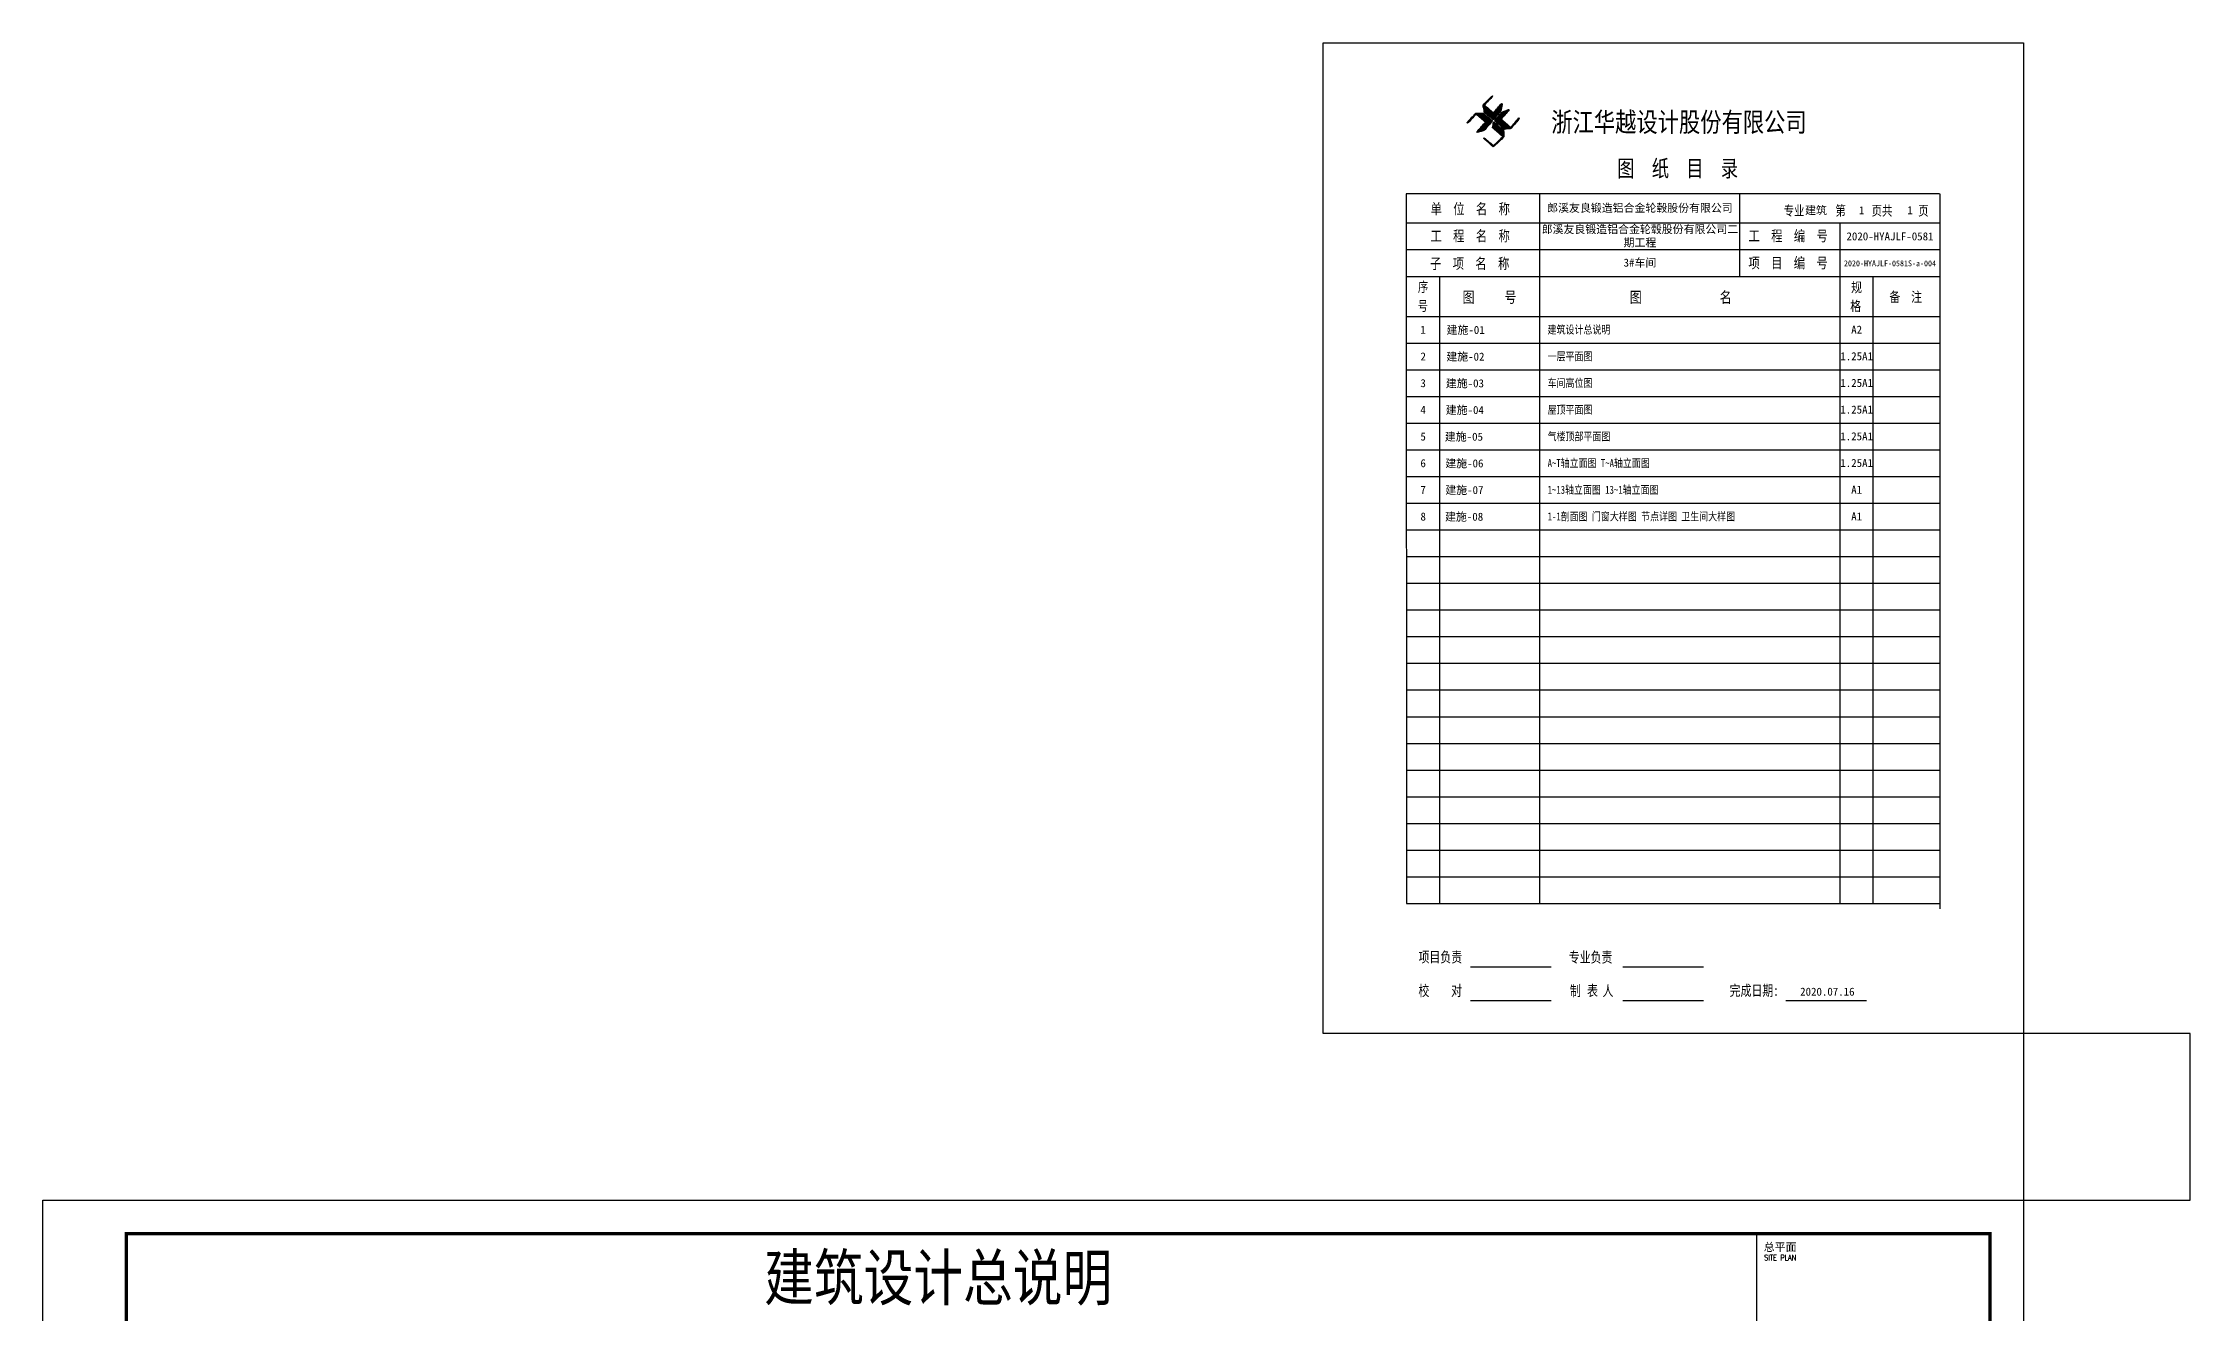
# Model space of a CAD drawing. Extents: x 14095202 to 14511487, y -1430609 to -90420.
# Drawn here: x 14447087 to 14511487, y -128501 to -90420 of the extents above; entities that cross this region are included whole.
import ezdxf
from ezdxf.enums import TextEntityAlignment as Align

# ---------------------------------------------------------------- set-up
doc = ezdxf.new("R2010")
doc.units = 0
doc.header["$LTSCALE"] = 1000
doc.header["$MEASUREMENT"] = 0
for name, color, linetype in [('PUB_TEXT', 7, 'Continuous'), ('PUB_TITLE', 4, 'Continuous'), ('TK', 4, 'Continuous')]:
    doc.layers.add(name, color=color, linetype=linetype)
doc.styles.add('-宋体', font='', dxfattribs={"width": 0.8})
doc.styles.add('HT', font='simhei.ttf', dxfattribs={"width": 0.8})
doc.styles.add('ROMANS', font='romans', dxfattribs={"width": 0.65, "height": 231.275})
doc.styles.add('TSSD_REIN', font='tssdeng.shx', dxfattribs={"width": 0.7, "bigfont": 'tssdchn.shx'})
doc.styles.add('YAYA', font='', dxfattribs={"width": 0.8, "height": 1})
doc.styles.add('图框文字3', font='', dxfattribs={"width": 0.8})
doc.styles.add('图签宋体', font='', dxfattribs={"height": 300})
doc.styles.add('图签黑体', font='simhei.ttf', dxfattribs={"height": 550})
doc.styles.get('-宋体').set_extended_font_data('SimSun')
doc.styles.get('YAYA').set_extended_font_data('SimSun')
doc.styles.get('图框文字3').set_extended_font_data('SimSun')
doc.styles.get('图签宋体').set_extended_font_data('NSimSun')

# ---------------------------------------------------------------- blocks, each defined once
blk = doc.blocks.new('A$C053D6479')
at = {"layer": 'PUB_TITLE'}
h = blk.add_hatch(color=256, dxfattribs=at)
h.dxf.hatch_style = 1
edge = h.paths.add_edge_path()
edge.add_spline(control_points=[(1026, 827), (1105, 920), (1188, 1008), (1266, 1102)], knot_values=[13, 13, 13, 13, 14, 14, 14, 14], degree=3, periodic=0)
edge.add_spline(control_points=[(1266, 1102), (1258, 1111), (1249, 1119), (1239, 1116)], knot_values=[12, 12, 12, 12, 13, 13, 13, 13], degree=3, periodic=0)
edge.add_spline(control_points=[(1239, 1116), (1210, 1107), (1179, 1092), (1144, 1077)], knot_values=[11, 11, 11, 11, 12, 12, 12, 12], degree=3, periodic=0)
edge.add_spline(control_points=[(1144, 1077), (1109, 1063), (1069, 1053), (1047, 1038)], knot_values=[10, 10, 10, 10, 11, 11, 11, 11], degree=3, periodic=0)
edge.add_spline(control_points=[(1047, 1038), (1028, 1026), (1007, 992), (991, 972)], knot_values=[9, 9, 9, 9, 10, 10, 10, 10], degree=3, periodic=0)
edge.add_spline(control_points=[(991, 972), (942, 913), (899, 868), (849, 810)], knot_values=[8, 8, 8, 8, 9, 9, 9, 9], degree=3, periodic=0)
edge.add_spline(control_points=[(849, 810), (842, 801), (822, 776), (822, 775)], knot_values=[7, 7, 7, 7, 8, 8, 8, 8], degree=3, periodic=0)
edge.add_spline(control_points=[(822, 775), (823, 771), (848, 752), (859, 744)], knot_values=[6, 6, 6, 6, 7, 7, 7, 7], degree=3, periodic=0)
edge.add_spline(control_points=[(859, 744), (949, 670), (1035, 592), (1122, 521)], knot_values=[5, 5, 5, 5, 6, 6, 6, 6], degree=3, periodic=0)
edge.add_spline(control_points=[(1122, 521), (1153, 527), (1185, 530), (1217, 533)], knot_values=[4, 4, 4, 4, 5, 5, 5, 5], degree=3, periodic=0)
edge.add_spline(control_points=[(1217, 533), (1246, 535), (1293, 532), (1316, 542)], knot_values=[3, 3, 3, 3, 4, 4, 4, 4], degree=3, periodic=0)
edge.add_spline(control_points=[(1316, 542), (1327, 547), (1338, 565), (1349, 579)], knot_values=[2, 2, 2, 2, 3, 3, 3, 3], degree=3, periodic=0)
edge.add_spline(control_points=[(1349, 579), (1423, 670), (1507, 759), (1572, 848)], knot_values=[1, 1, 1, 1, 2, 2, 2, 2], degree=3, periodic=0)
edge.add_spline(control_points=[(1572, 848), (1564, 852), (1561, 861), (1551, 862)], knot_values=[0, 0, 0, 0, 1, 1, 1, 1], degree=3, periodic=0)
edge.add_spline(control_points=[(1551, 862), (1469, 769), (1393, 671), (1310, 579)], knot_values=[15, 15, 15, 15, 16, 16, 16, 16], degree=3, periodic=0)
edge.add_spline(control_points=[(1310, 579), (1216, 662), (1118, 742), (1026, 827)], knot_values=[14, 14, 14, 14, 15, 15, 15, 15], degree=3, periodic=0)
at = {"layer": 'TK'}
for points, knots in [([(1031, 1298), (1066, 1286), (1054, 1262), (1045, 1224), (1036, 1188), (1031, 1158), (1024, 1121), (1020, 1104), (1017, 1085), (1012, 1071), (1004, 1052), (976, 1026), (956, 1003), (906, 946), (866, 899), (814, 839), (806, 829), (789, 806), (787, 806), (777, 804), (728, 856), (719, 864), (651, 922), (580, 978), (514, 1036), (509, 1106), (488, 1176), (479, 1247), (570, 1343), (663, 1436), (758, 1526), (764, 1523), (768, 1518), (774, 1515), (693, 1422), (599, 1343), (520, 1249), (607, 1171), (698, 1096), (789, 1021), (874, 1109), (950, 1206), (1031, 1298)], [0, 0, 0, 0, 1, 1, 1, 2, 2, 2, 3, 3, 3, 4, 4, 4, 5, 5, 5, 6, 6, 6, 7, 7, 7, 8, 8, 8, 9, 9, 9, 10, 10, 10, 11, 11, 11, 12, 12, 12, 13, 13, 13, 14, 14, 14, 14]), ([(555, 949), (624, 891), (699, 833), (760, 773), (689, 691), (614, 604), (539, 517), (529, 505), (516, 487), (506, 482), (492, 475), (469, 472), (452, 467), (416, 456), (383, 448), (342, 438), (323, 433), (297, 422), (293, 440), (291, 452), (313, 470), (322, 480), (400, 566), (477, 652), (553, 736), (460, 815), (366, 894), (270, 970), (183, 883), (101, 791), (16, 703), (-18, 714), (9, 735), (28, 755), (103, 838), (192, 930), (266, 1005), (319, 1009), (387, 1005), (442, 1007), (456, 1008), (472, 1011), (485, 1007), (507, 1000), (534, 967), (555, 949)], [0, 0, 0, 0, 1, 1, 1, 2, 2, 2, 3, 3, 3, 4, 4, 4, 5, 5, 5, 6, 6, 6, 7, 7, 7, 8, 8, 8, 9, 9, 9, 10, 10, 10, 11, 11, 11, 12, 12, 12, 13, 13, 13, 14, 14, 14, 15, 15, 15, 15]), ([(1097, 490), (1100, 425), (1106, 361), (1107, 294), (1018, 207), (925, 121), (830, 33), (818, 21), (800, 0), (787, 0), (768, -1), (725, 49), (712, 60), (662, 103), (616, 143), (568, 186), (545, 207), (518, 224), (499, 250), (501, 259), (511, 261), (516, 267), (609, 192), (696, 111), (785, 33), (883, 118), (977, 208), (1070, 298), (992, 373), (892, 456), (803, 534), (791, 544), (768, 561), (766, 569), (761, 588), (776, 634), (780, 655), (785, 690), (788, 721), (795, 746), (897, 661), (998, 576), (1097, 490)], [0, 0, 0, 0, 1, 1, 1, 2, 2, 2, 3, 3, 3, 4, 4, 4, 5, 5, 5, 6, 6, 6, 7, 7, 7, 8, 8, 8, 9, 9, 9, 10, 10, 10, 11, 11, 11, 12, 12, 12, 13, 13, 13, 14, 14, 14, 14]), ([(1551, 862), (1561, 861), (1564, 852), (1572, 848), (1507, 759), (1423, 670), (1349, 579), (1338, 565), (1327, 547), (1316, 542), (1293, 532), (1246, 535), (1217, 533), (1185, 530), (1153, 527), (1122, 521), (1035, 592), (949, 670), (859, 744), (848, 752), (823, 771), (822, 775), (822, 776), (842, 801), (849, 810), (899, 868), (942, 913), (991, 972), (1007, 992), (1028, 1026), (1047, 1038), (1069, 1053), (1109, 1063), (1144, 1077), (1179, 1092), (1210, 1107), (1239, 1116), (1249, 1119), (1258, 1111), (1266, 1102), (1188, 1008), (1105, 920), (1026, 827), (1118, 742), (1216, 662), (1310, 579), (1393, 671), (1469, 769), (1551, 862)], [0, 0, 0, 0, 1, 1, 1, 2, 2, 2, 3, 3, 3, 4, 4, 4, 5, 5, 5, 6, 6, 6, 7, 7, 7, 8, 8, 8, 9, 9, 9, 10, 10, 10, 11, 11, 11, 12, 12, 12, 13, 13, 13, 14, 14, 14, 15, 15, 15, 16, 16, 16, 16])]:
    blk.add_open_spline(points, degree=3, knots=knots, dxfattribs=at)
blk = doc.blocks.new('GeYuanFrame_21201607', base_point=(18.76, 4.34))
at = {"layer": 'PUB_TITLE'}
for points in [[(554.76, 235.14), (554.76, 292.54)], [(578.76, 235.14), (578.76, 292.54)], [(554.76, 202.14), (554.76, 229.64)], [(578.76, 202.14), (578.76, 229.64)], [(554.76, 14.34), (554.76, 111.14)]]:
    blk.add_lwpolyline(points, dxfattribs=at)
at = {"layer": 'TK'}
for p, q in [((43.76, 414.34), (602.76, 414.34)), ((532.76, 316.74), (602.76, 316.74)), ((532.76, 284.34), (602.76, 284.34)), ((532.76, 276.14), (602.76, 276.14)), ((532.76, 267.94), (602.76, 267.94)), ((532.76, 259.74), (602.76, 259.74)), ((532.76, 251.54), (602.76, 251.54)), ((532.76, 243.34), (602.76, 243.34)), ((532.76, 235.14), (602.76, 235.14)), ((532.76, 235.14), (602.76, 235.14)), ((532.76, 102.34), (602.76, 102.34)), ((532.76, 93.54), (602.76, 93.54)), ((532.76, 84.74), (554.76, 84.74)), ((532.76, 84.74), (602.76, 84.74)), ((532.76, 67.18), (602.76, 67.18)), ((532.76, 67.14), (602.76, 67.14)), ((532.76, 60.58), (602.76, 60.58)), ((532.76, 53.98), (602.76, 53.98)), ((532.76, 47.38), (602.76, 47.38)), ((532.76, 40.78), (602.76, 40.78)), ((532.76, 34.18), (602.76, 34.18)), ((532.76, 27.58), (602.76, 27.58)), ((532.76, 20.98), (602.76, 20.98)), ((532.76, 14.34), (602.76, 14.34))]:
    blk.add_line(p, q, dxfattribs=at)
for points in [[(18.76, 424.34), (612.76, 424.34), (612.76, 4.34), (18.76, 4.34), (18.76, 424.34)], [(532.76, 292.54), (602.76, 292.54)], [(532.76, 235.14), (602.76, 235.14)], [(532.76, 229.64), (602.76, 229.64)], [(532.76, 224.14), (602.76, 224.14)], [(532.76, 218.64), (602.76, 218.64)], [(532.76, 213.14), (602.76, 213.14)], [(532.76, 207.64), (602.76, 207.64)], [(532.76, 202.14), (602.76, 202.14)], [(532.76, 196.64), (602.76, 196.64)], [(532.76, 151.14), (602.76, 151.14)]]:
    blk.add_lwpolyline(points, dxfattribs=at)
at = {"layer": 'TK', "const_width": 1}
blk.add_lwpolyline([(602.76, 414.34), (43.76, 414.34), (43.76, 14.34), (602.76, 14.34)], close=True, dxfattribs=at)
at = {"layer": 'TK'}
for points, const_width in [([(532.76, 414.34), (532.76, 14.34)], 0.4), ([(532.76, 356.95), (602.76, 356.95)], 0.35), ([(532.76, 292.54), (602.76, 292.54)], 0.35), ([(532.76, 292.54), (602.76, 292.54)], 0.35), ([(532.76, 235.14), (602.76, 235.14)], 0.35), ([(532.76, 202.14), (602.76, 202.14)], 0.35), ([(532.76, 156.64), (602.76, 156.64)], 0.35), ([(532.76, 111.14), (602.76, 111.14)], 0.35), ([(532.76, 67.18), (602.76, 67.18)], 0.35)]:
    blk.add_lwpolyline(points, dxfattribs=dict(at, const_width=const_width))
at = {"layer": 'PUB_TITLE', "xscale": 0.01000000000021828, "yscale": 0.01000000000021828, "zscale": 0.01}
blk.add_blockref('A$C053D6479', (559.86, 336.08), dxfattribs=at)
at = {"layer": 'TK', "style": '图签宋体'}
for s, height, p in [('总平面', 2.4, (534.9, 409.1)), ('类   别', 2.4, (537.65, 287.9)), ('姓   名', 2.4, (560.87, 287.9)), ('签   名', 2.4, (584.35, 287.9)), ('审   定', 2.4, (537.65, 279.7)), ('审   核', 2.4, (537.65, 271.5)), ('项目负责人', 2.4, (535.8, 263.3)), ('专业负责人', 2.4, (535.56, 255.1)), ('校   对', 2.4, (538.06, 246.9)), ('设   计', 2.4, (538.03, 238.7)), ('专业会签', 2.4, (536.79, 231.05)), ('建  筑', 1.44, (536.28, 226.92)), ('结  构', 1.44, (536.28, 221.42)), ('给排水', 1.44, (536.28, 215.92)), ('暖  通', 1.44, (536.28, 204.92)), ('电  气', 1.44, (536.28, 210.42)), ('单 位 出 图 专 用 章 盖 章', 2.4, (544.39, 198.16)), ('本图未盖章无效', 2.4, (556.1, 158.51)), ('个 人 执 业 专 用 章 盖 章', 2.4, (545.19, 152.58)), ('本图未盖章无效', 2.4, (556.1, 113.01)), ('建设单位', 2.4, (537.06, 106.14)), ('工程名称', 2.4, (537.14, 97.93)), ('子项名称', 2.4, (537.52, 88.95)), ('图    名', 2.4, (537.3, 75.3)), ('工程编号', 2.4, (537.44, 63.58)), ('子项编号', 2.4, (537.44, 57)), ('专    业', 2.4, (537.68, 50.69)), ('图    号', 2.4, (537.69, 43.58)), ('设计阶段', 2.4, (537.12, 37.12)), ('比    例', 2.4, (537.26, 30.44)), ('修改版次', 2.4, (536.91, 24.22)), ('完成时间', 2.4, (536.79, 17.83))]:
    blk.add_text(s, height=height, dxfattribs=at).set_placement(p)
at = {"layer": 'TK'}
for s, height, style, width, p in [('SITE PLAN', 1.697, 'ROMANS', 0.76, (535.02, 406.31)), ('建筑行业（建筑工程）甲级           证书编号:A133002877', 2.2, '-宋体', 0.8, (533.67, 311.64)), ('风景园林工程设计专项甲级           证书编号:A133002877', 2.2, '-宋体', 0.8, (533.67, 307.62)), ('城乡规划编制资质乙级        证书编号:[浙]城规编(142069)', 2.2, '-宋体', 0.8, (533.67, 303.63)), ('市政行业（给水工程、排水工程）乙级 证书编号:A233029948', 2.2, '-宋体', 0.8, (533.67, 299.55)), ('市政行业（道路工程、桥梁工程）乙级 证书编号:A233029948', 2.2, '-宋体', 0.8, (533.67, 295.5)), ('CATEGORY', 1.8, 'TSSD_REIN', 0.7, (539.99, 284.98)), ('NAME', 1.8, 'TSSD_REIN', 0.7, (565.18, 284.98)), ('SIGNATURE', 1.8, 'TSSD_REIN', 0.7, (587.34, 284.98)), ('AUTHORIZED FOR ISSUE BY', 1.8, 'TSSD_REIN', 0.7, (533.79, 276.98)), ('REVIEWED BY', 1.8, 'TSSD_REIN', 0.7, (539.03, 268.72)), ('PROJECT DIRECTOR', 1.8, 'TSSD_REIN', 0.7, (537.22, 260.55)), ('DISCIPLINE RESPONSIBLE BY', 1.8, 'TSSD_REIN', 0.7, (533.25, 252.28)), ('CHECKED BY', 1.8, 'TSSD_REIN', 0.7, (539.42, 244.25)), ('DESIGNED BY', 1.8, 'TSSD_REIN', 0.7, (539.43, 236.08)), ('CONFIRMED BY', 1.8, 'TSSD_REIN', 0.7, (554.61, 231.23)), ('ARCHITECTURE', 1.08, 'TSSD_REIN', 0.7, (536.32, 225.15)), ('STRUCTURE', 1.08, 'TSSD_REIN', 0.7, (536.32, 219.65)), ('ARCHITECTURE', 1.08, 'TSSD_REIN', 0.7, (536.32, 214.15)), ('ARCHITECTURE', 1.08, 'TSSD_REIN', 0.7, (536.32, 208.65)), ('ARCHITECTURE', 1.08, 'TSSD_REIN', 0.7, (536.32, 203.15)), ('OWNER', 1.8, 'TSSD_REIN', 0.7, (541.65, 103.29)), ('PROJECT', 1.8, 'TSSD_REIN', 0.7, (540.19, 94.83)), ('SUB-PROJECT', 1.8, 'TSSD_REIN', 0.7, (539.53, 86.11)), ('DRAWING TITLE', 1.8, 'TSSD_REIN', 0.7, (538.64, 72.34)), ('PRO N0.', 1.8, 'TSSD_REIN', 0.7, (541.68, 60.96)), ('SUBITEM NO.', 1.8, 'TSSD_REIN', 0.7, (539.82, 54.39)), ('PROFESSIONAL', 1.8, 'TSSD_REIN', 0.8, (538.55, 47.95)), ('DRAWING NO.', 1.8, 'TSSD_REIN', 0.7, (539.86, 41.26)), ('STAGE', 1.8, 'TSSD_REIN', 0.7, (541.76, 34.84)), ('SCALE', 1.8, 'TSSD_REIN', 0.7, (542.05, 28.23)), ('EDITION NO.', 1.8, 'TSSD_REIN', 0.8, (539.2, 21.45)), ('DATE', 1.8, 'TSSD_REIN', 0.7, (542, 15.26))]:
    blk.add_text(s, height=height, dxfattribs=dict(at, style=style, width=width)).set_placement(p)
for s, height, style, width, p in [('浙江华越设计股份有限公司', 3.96, 'HT', 0.9, (567.74, 328.97)), ('ZHEJIANG HOY DESIGN CO.,LTD', 2.8, '图签黑体', 1.11, (567.73, 323.1))]:
    blk.add_text(s, height=height, dxfattribs=dict(at, style=style, width=width)).set_placement(p, align=Align.MIDDLE)
at = {"layer": 'TK', "char_height": 2.4, "attachment_point": 5, "style": '图签宋体'}
for s, insert, width in [('张矗', (566.76, 280.21), 24), ('钟高华', (566.76, 272.04), 24), ('钟高华', (566.76, 263.84), 24), ('钟高华', (566.76, 255.57), 24), ('于国庆', (566.76, 247.44), 24), ('张俊哲', (566.76, 239.24), 24), ('郎溪友良锻造铝合金轮毂股份有限公司', (578.76, 106.74), 48), ('郎溪友良锻造铝合金轮毂股份有限公司二期工程', (578.76, 97.94), 48), ('3#车间', (578.76, 89.14), 48), ('建筑设计总说明', (578.76, 75.94), 48), ('2020-HYAJLF-0581', (578.76, 63.88), 48), ('2020-HYAJLF-0581S-a-004', (578.76, 57.28), 48), ('建筑', (578.76, 50.68), 48), ('建施-01', (578.76, 44.08), 48), ('施工图设计', (578.76, 37.48), 48), ('1:100', (578.76, 30.88), 48), ('1.0', (578.76, 24.28), 48), ('2020.07.16', (578.76, 17.69), 48)]:
    blk.add_mtext(s, dxfattribs=dict(at, insert=insert, width=width))
blk = doc.blocks.new('GeYuanFrame_28435786', base_point=(9.34, 2.35))
at = {"layer": 'TK'}
h = blk.add_hatch(color=256, dxfattribs=at)
h.dxf.hatch_style = 2
edge = h.paths.add_edge_path()
edge.add_spline(control_points=[(59.68, 276.88), (59.68, 276.88), (59.68, 276.88), (58.99, 277.46), (58.29, 278.02), (57.63, 278.6), (57.58, 279.3), (57.37, 280), (57.28, 280.71), (58.18, 281.67), (59.11, 282.6), (60.07, 283.5), (60.13, 283.47), (60.17, 283.43), (60.22, 283.39), (59.42, 282.46), (58.48, 281.67), (57.68, 280.73), (58.56, 279.95), (59.47, 279.2), (60.38, 278.45), (61.23, 279.33), (61.99, 280.3), (62.8, 281.22), (63.14, 281.1), (63.02, 280.86), (62.93, 280.48), (62.85, 280.12), (62.8, 279.82), (62.72, 279.46), (62.69, 279.29), (62.66, 279.09), (62.61, 278.95), (62.53, 278.76), (62.24, 278.51), (62.04, 278.27), (61.55, 277.7), (61.14, 277.24), (60.63, 276.63), (60.55, 276.53), (60.38, 276.3), (60.36, 276.3), (60.26, 276.29), (59.77, 276.8), (59.68, 276.88)], knot_values=[-1, 0, 0, 0, 0, 0, 1, 1, 1, 2, 2, 2, 3, 3, 3, 4, 4, 4, 5, 5, 5, 6, 6, 6, 7, 7, 7, 8, 8, 8, 9, 9, 9, 10, 10, 10, 11, 11, 11, 12, 12, 12, 13, 13, 13, 14, 14, 14, 14], degree=3, periodic=0)
h = blk.add_hatch(color=256, dxfattribs=at)
h.dxf.hatch_style = 2
edge = h.paths.add_edge_path()
edge.add_spline(control_points=[(55.19, 277.94), (55.19, 277.94), (55.19, 277.94), (54.32, 277.07), (53.5, 276.16), (52.65, 275.27), (52.31, 275.38), (52.58, 275.59), (52.76, 275.79), (53.52, 276.62), (54.41, 277.54), (55.15, 278.29), (55.68, 278.33), (56.35, 278.29), (56.91, 278.31), (57.04, 278.32), (57.2, 278.35), (57.34, 278.31), (57.56, 278.24), (57.82, 277.91), (58.03, 277.73), (58.73, 277.15), (59.48, 276.57), (60.09, 275.97), (59.37, 275.15), (58.62, 274.28), (57.88, 273.41), (57.77, 273.29), (57.64, 273.11), (57.55, 273.06), (57.4, 272.99), (57.18, 272.96), (57.01, 272.91), (56.64, 272.8), (56.31, 272.73), (55.9, 272.62), (55.72, 272.57), (55.45, 272.46), (55.42, 272.64), (55.39, 272.76), (55.62, 272.94), (55.71, 273.04), (56.48, 273.9), (57.25, 274.76), (58.01, 275.6), (57.08, 276.39), (56.15, 277.19), (55.19, 277.94)], knot_values=[-1, 0, 0, 0, 0, 0, 1, 1, 1, 2, 2, 2, 3, 3, 3, 4, 4, 4, 5, 5, 5, 6, 6, 6, 7, 7, 7, 8, 8, 8, 9, 9, 9, 10, 10, 10, 11, 11, 11, 12, 12, 12, 13, 13, 13, 14, 14, 14, 15, 15, 15, 15], degree=3, periodic=0)
h = blk.add_hatch(color=256, dxfattribs=at)
h.dxf.hatch_style = 2
edge = h.paths.add_edge_path()
edge.add_spline(control_points=[(63.92, 279.01), (63.92, 279.01), (63.92, 279.01), (64.28, 279.16), (64.59, 279.31), (64.87, 279.4), (64.98, 279.43), (65.07, 279.35), (65.14, 279.26), (64.37, 278.32), (63.53, 277.44), (62.74, 276.51), (63.66, 275.66), (64.65, 274.86), (65.59, 274.03), (66.42, 274.95), (67.18, 275.93), (67.99, 276.86), (68.1, 276.85), (68.13, 276.76), (68.2, 276.72), (67.55, 275.83), (66.72, 274.94), (65.98, 274.03), (65.86, 273.89), (65.75, 273.71), (65.65, 273.66), (65.42, 273.57), (64.95, 273.59), (64.66, 273.57), (64.33, 273.54), (64.02, 273.51), (63.71, 273.45), (62.84, 274.16), (61.98, 274.94), (61.08, 275.68), (60.97, 275.77), (60.71, 275.95), (60.71, 275.99), (60.71, 276), (60.9, 276.25), (60.98, 276.34), (61.47, 276.92), (61.9, 277.37), (62.39, 277.96), (62.55, 278.16), (62.77, 278.5), (62.95, 278.62), (63.17, 278.77), (63.58, 278.87), (63.92, 279.01)], knot_values=[-1, 0, 0, 0, 0, 0, 1, 1, 1, 2, 2, 2, 3, 3, 3, 4, 4, 4, 5, 5, 5, 6, 6, 6, 7, 7, 7, 8, 8, 8, 9, 9, 9, 10, 10, 10, 11, 11, 11, 12, 12, 12, 13, 13, 13, 14, 14, 14, 15, 15, 15, 16, 16, 16, 16], degree=3, periodic=0)
h = blk.add_hatch(color=256, dxfattribs=at)
h.dxf.hatch_style = 2
edge = h.paths.add_edge_path()
edge.add_spline(control_points=[(57.65, 270.91), (57.65, 270.91), (57.65, 270.91), (58.57, 270.16), (59.45, 269.35), (60.34, 268.57), (61.32, 269.42), (62.25, 270.32), (63.19, 271.22), (62.4, 271.97), (61.4, 272.8), (60.51, 273.59), (60.4, 273.69), (60.17, 273.85), (60.15, 273.93), (60.1, 274.12), (60.25, 274.58), (60.28, 274.79), (60.34, 275.14), (60.37, 275.45), (60.44, 275.7), (61.45, 274.85), (62.46, 274.01), (63.46, 273.14), (63.49, 272.49), (63.54, 271.85), (63.55, 271.18), (62.67, 270.31), (61.73, 269.45), (60.78, 268.57), (60.66, 268.45), (60.49, 268.24), (60.36, 268.24), (60.16, 268.24), (59.73, 268.73), (59.6, 268.84), (59.1, 269.27), (58.65, 269.67), (58.17, 270.1), (57.94, 270.31), (57.66, 270.48), (57.47, 270.74), (57.5, 270.83), (57.59, 270.85), (57.65, 270.91)], knot_values=[-1, 0, 0, 0, 0, 0, 1, 1, 1, 2, 2, 2, 3, 3, 3, 4, 4, 4, 5, 5, 5, 6, 6, 6, 7, 7, 7, 8, 8, 8, 9, 9, 9, 10, 10, 10, 11, 11, 11, 12, 12, 12, 13, 13, 13, 14, 14, 14, 14], degree=3, periodic=0)
for p, q in [((9.34, 299.35), (219.34, 299.35)), ((9.34, 2.35), (9.34, 299.35)), ((219.34, 299.35), (219.34, 2.35)), ((34.18, 254.13), (34.34, 41.35)), ((194.18, 254.13), (34.18, 254.13)), ((74.34, 41.35), (74.34, 254.13)), ((134.34, 229.35), (134.34, 254.13)), ((194.34, 39.76), (194.34, 254.13)), ((194.34, 245.35), (34.34, 245.35)), ((164.34, 245.35), (164.34, 41.35)), ((194.34, 237.35), (34.34, 237.35)), ((34.34, 229.35), (194.34, 229.35)), ((44.34, 41.35), (44.34, 229.35)), ((174.34, 41.35), (174.34, 229.35)), ((34.34, 217.35), (194.34, 217.35)), ((34.34, 209.35), (194.34, 209.35)), ((34.34, 201.35), (194.34, 201.35)), ((34.34, 193.35), (194.34, 193.35)), ((34.34, 185.35), (194.34, 185.35)), ((34.34, 177.35), (194.34, 177.35)), ((34.34, 169.35), (194.34, 169.35)), ((34.34, 161.35), (194.34, 161.35)), ((34.34, 153.35), (194.34, 153.35)), ((34.34, 145.35), (194.34, 145.35)), ((34.34, 137.35), (194.34, 137.35)), ((34.34, 129.35), (194.34, 129.35)), ((34.34, 121.35), (194.34, 121.35)), ((34.34, 113.35), (194.34, 113.35)), ((34.34, 105.35), (194.34, 105.35)), ((34.34, 97.35), (194.34, 97.35)), ((34.34, 89.35), (194.34, 89.35)), ((34.34, 81.35), (194.34, 81.35)), ((34.34, 73.35), (194.34, 73.35)), ((34.34, 65.35), (194.34, 65.35)), ((34.34, 57.35), (194.34, 57.35)), ((34.34, 49.35), (194.34, 49.35)), ((34.34, 41.35), (194.34, 41.35)), ((53.49, 22.33), (77.69, 22.33)), ((99.24, 22.33), (123.44, 22.33)), ((53.49, 12.21), (77.69, 12.21)), ((99.24, 12.21), (123.44, 12.21)), ((148.13, 12.21), (172.32, 12.21)), ((219.34, 2.35), (9.34, 2.35))]:
    blk.add_line(p, q, dxfattribs=at)
for points in [[(57.28, 280.71), (58.18, 281.67), (59.11, 282.6), (60.07, 283.5)], [(60.22, 283.39), (59.42, 282.46), (58.48, 281.67), (57.68, 280.73)], [(60.07, 283.5), (60.13, 283.47), (60.17, 283.43), (60.22, 283.39)], [(55.19, 277.94), (54.32, 277.07), (53.5, 276.16), (52.65, 275.27)], [(52.76, 275.79), (53.52, 276.62), (54.41, 277.54), (55.15, 278.29)], [(55.15, 278.29), (55.68, 278.33), (56.35, 278.29), (56.91, 278.31)], [(58.01, 275.6), (57.08, 276.39), (56.15, 277.19), (55.19, 277.94)], [(56.91, 278.31), (57.04, 278.32), (57.2, 278.35), (57.34, 278.31)], [(57.63, 278.6), (57.58, 279.3), (57.37, 280), (57.28, 280.71)], [(57.34, 278.31), (57.56, 278.24), (57.82, 277.91), (58.03, 277.73)], [(59.68, 276.88), (58.99, 277.46), (58.29, 278.02), (57.63, 278.6)], [(57.68, 280.73), (58.56, 279.95), (59.47, 279.2), (60.38, 278.45)], [(58.03, 277.73), (58.73, 277.15), (59.48, 276.57), (60.09, 275.97)], [(60.38, 278.45), (61.23, 279.33), (61.99, 280.3), (62.8, 281.22)], [(62.04, 278.27), (61.55, 277.7), (61.14, 277.24), (60.63, 276.63)], [(60.98, 276.34), (61.47, 276.92), (61.9, 277.37), (62.39, 277.96)], [(62.61, 278.95), (62.53, 278.76), (62.24, 278.51), (62.04, 278.27)], [(62.39, 277.96), (62.55, 278.16), (62.77, 278.5), (62.95, 278.62)], [(62.72, 279.46), (62.69, 279.29), (62.66, 279.09), (62.61, 278.95)], [(62.93, 280.48), (62.85, 280.12), (62.8, 279.82), (62.72, 279.46)], [(65.14, 279.26), (64.37, 278.32), (63.53, 277.44), (62.74, 276.51)], [(62.8, 281.22), (63.14, 281.1), (63.02, 280.86), (62.93, 280.48)], [(62.95, 278.62), (63.17, 278.77), (63.58, 278.87), (63.92, 279.01)], [(63.92, 279.01), (64.28, 279.16), (64.59, 279.31), (64.87, 279.4)], [(64.87, 279.4), (64.98, 279.43), (65.07, 279.35), (65.14, 279.26)], [(52.65, 275.27), (52.31, 275.38), (52.58, 275.59), (52.76, 275.79)], [(55.42, 272.64), (55.39, 272.76), (55.62, 272.94), (55.71, 273.04)], [(55.9, 272.62), (55.72, 272.57), (55.45, 272.46), (55.42, 272.64)], [(55.71, 273.04), (56.48, 273.9), (57.25, 274.76), (58.01, 275.6)], [(57.01, 272.91), (56.64, 272.8), (56.31, 272.73), (55.9, 272.62)], [(57.55, 273.06), (57.4, 272.99), (57.18, 272.96), (57.01, 272.91)], [(57.47, 270.74), (57.5, 270.83), (57.59, 270.85), (57.65, 270.91)], [(58.17, 270.1), (57.94, 270.31), (57.66, 270.48), (57.47, 270.74)], [(57.88, 273.41), (57.77, 273.29), (57.64, 273.11), (57.55, 273.06)], [(57.65, 270.91), (58.57, 270.16), (59.45, 269.35), (60.34, 268.57)], [(60.09, 275.97), (59.37, 275.15), (58.62, 274.28), (57.88, 273.41)], [(60.36, 276.3), (60.26, 276.29), (59.77, 276.8), (59.68, 276.88)], [(60.15, 273.93), (60.1, 274.12), (60.25, 274.58), (60.28, 274.79)], [(60.51, 273.59), (60.4, 273.69), (60.17, 273.85), (60.15, 273.93)], [(60.28, 274.79), (60.34, 275.14), (60.37, 275.45), (60.44, 275.7)], [(60.34, 268.57), (61.32, 269.42), (62.25, 270.32), (63.19, 271.22)], [(60.63, 276.63), (60.55, 276.53), (60.38, 276.3), (60.36, 276.3)], [(60.44, 275.7), (61.45, 274.85), (62.46, 274.01), (63.46, 273.14)], [(63.19, 271.22), (62.4, 271.97), (61.4, 272.8), (60.51, 273.59)], [(60.71, 275.99), (60.71, 276), (60.9, 276.25), (60.98, 276.34)], [(61.08, 275.68), (60.97, 275.77), (60.71, 275.95), (60.71, 275.99)], [(63.55, 271.18), (62.67, 270.31), (61.73, 269.45), (60.78, 268.57)], [(63.71, 273.45), (62.84, 274.16), (61.98, 274.94), (61.08, 275.68)], [(62.74, 276.51), (63.66, 275.66), (64.65, 274.86), (65.59, 274.03)], [(63.46, 273.14), (63.49, 272.49), (63.54, 271.85), (63.55, 271.18)], [(64.66, 273.57), (64.33, 273.54), (64.02, 273.51), (63.71, 273.45)], [(65.65, 273.66), (65.42, 273.57), (64.95, 273.59), (64.66, 273.57)], [(65.59, 274.03), (66.42, 274.95), (67.18, 275.93), (67.99, 276.86)], [(65.98, 274.03), (65.86, 273.89), (65.75, 273.71), (65.65, 273.66)], [(68.2, 276.72), (67.55, 275.83), (66.72, 274.94), (65.98, 274.03)], [(67.99, 276.86), (68.1, 276.85), (68.13, 276.76), (68.2, 276.72)], [(59.6, 268.84), (59.1, 269.27), (58.65, 269.67), (58.17, 270.1)], [(60.36, 268.24), (60.16, 268.24), (59.73, 268.73), (59.6, 268.84)], [(60.78, 268.57), (60.66, 268.45), (60.49, 268.24), (60.36, 268.24)]]:
    blk.add_open_spline(points, degree=3, dxfattribs=at)
at = {"layer": 'TK', "style": '-宋体'}
for s, height, width, p in [('浙江华越设计股份有限公司', 5.85, 0.8, (77.74, 272.7)), ('图  纸  目  录', 5, 0.76, (97.54, 259.25)), (' 单  位  名  称', 3.2, 0.78, (39.85, 248)), (' 专业      第     页共     页', 3, 0.76, (145.89, 247.59)), (' 工  程  名  称 ', 3.2, 0.78, (39.81, 239.88)), (' 工  程  编  号', 3.2, 0.78, (135.21, 239.92)), (' 子  项  名  称 ', 3.2, 0.78, (39.67, 231.61)), (' 项  目  编  号', 3.2, 0.78, (135.17, 231.81)), ('序', 3, 0.76, (37.76, 224.72)), ('规', 3, 0.8, (167.67, 224.58)), ('号', 3, 0.76, (37.68, 219.03)), ('图     号', 3.3, 0.8, (51.14, 221.47)), ('图             名', 3.3, 0.8, (101.3, 221.45)), ('格', 3, 0.8, (167.42, 218.97)), ('备  注', 3, 0.8, (179.15, 221.71)), ('项目负责 ', 3.2, 0.75, (37.92, 23.67)), ('专业负责 ', 3.2, 0.75, (82.99, 23.63)), ('校    对', 3.2, 0.75, (37.89, 13.59)), ('制    人', 3.2, 0.75, (83.32, 13.59)), ('表', 3.2, 0.75, (88.47, 13.59)), ('完成日期:', 3.2, 0.75, (131.23, 13.66))]:
    blk.add_text(s, height=height, dxfattribs=dict(at, width=width)).set_placement(p)
at = {"layer": 'TK', "style": '图签宋体'}
for s, p in [('建筑', (153.86, 247.98)), ('1', (170, 247.98)), ('1', (184.53, 248)), ('1', (38.47, 212.15)), ('建施-01', (46.33, 212.1)), ('2', (38.51, 204.15)), ('建施-02', (46.26, 204.1)), ('3', (38.5, 196.15)), ('建施-03', (46.12, 196.1)), ('4', (38.49, 188.15)), ('建施-04', (46.09, 188.1)), ('5', (38.5, 180.15)), ('建施-05', (45.82, 180.1)), ('6', (38.5, 172.15)), ('建施-06', (45.96, 172.1)), ('7', (38.48, 164.15)), ('建施-07', (45.96, 164.1)), ('8', (38.52, 156.15)), ('建施-08', (45.88, 156.1)), ('2020.07.16', (152.39, 13.7))]:
    blk.add_text(s, height=2.4, dxfattribs=at).set_placement(p)
at = {"layer": 'TK'}
for s, insert, char_height, width, attachment_point, style in [('郎溪友良锻造铝合金轮毂股份有限公司', (104.34, 249.74), 2.4, 60.0034, 5, '图签宋体'), ('郎溪友良锻造铝合金轮毂股份有限公司二期工程', (104.34, 241.35), 2.4, 60.0032, 5, '图签宋体'), ('2020-HYAJLF-0581', (179.34, 241.35), 2.4, 30, 5, '图签宋体'), ('3#车间', (104.34, 233.35), 2.4, 60.0031, 5, '图签宋体'), ('2020-HYAJLF-0581S-a-004', (179.34, 233.26), 1.7642, 30, 5, '图签宋体'), ('建筑设计总说明', (76.65, 213.24), 2.4, 87.6958, 4, '图框文字3'), ('A2', (169.34, 213.4), 2.4, 10, 5, '图签宋体'), ('一层平面图', (76.65, 205.24), 2.4, 87.6958, 4, '图框文字3'), ('1.25A1', (169.34, 205.4), 2.4, 10, 5, '图签宋体'), ('车间高位图', (76.65, 197.24), 2.4, 87.6958, 4, '图框文字3'), ('1.25A1', (169.34, 197.4), 2.4, 10, 5, '图签宋体'), ('屋顶平面图', (76.65, 189.24), 2.4, 87.6958, 4, '图框文字3'), ('1.25A1', (169.34, 189.4), 2.4, 10, 5, '图签宋体'), ('气楼顶部平面图', (76.65, 181.24), 2.4, 87.6958, 4, '图框文字3'), ('1.25A1', (169.34, 181.4), 2.4, 10, 5, '图签宋体'), ('A~T轴立面图 T~A轴立面图', (76.65, 173.24), 2.4, 87.6958, 4, '图框文字3'), ('1.25A1', (169.34, 173.4), 2.4, 10, 5, '图签宋体'), ('1~13轴立面图 13~1轴立面图', (76.65, 165.24), 2.4, 87.6958, 4, '图框文字3'), ('A1', (169.34, 165.4), 2.4, 10, 5, '图签宋体'), ('1-1剖面图 门窗大样图 节点详图 卫生间大样图', (76.65, 157.24), 2.4, 87.6958, 4, '图框文字3'), ('A1', (169.34, 157.4), 2.4, 10, 5, '图签宋体')]:
    blk.add_mtext(s, dxfattribs=dict(at, insert=insert, char_height=char_height, width=width, attachment_point=attachment_point, style=style))

msp = doc.modelspace()

# ---------------------------------------------------------------- linework, layer by layer
at = {"ltscale": 0.5}
msp.add_lwpolyline([(14506486.9, -120120.3), (14506486.9, -125120.3), (14511486.9, -125120.3), (14511486.9, -120120.3)], close=True, dxfattribs=at)

# ---------------------------------------------------------------- block references
at = {"xscale": 100, "yscale": 100, "zscale": 100}
for name, p in [('GeYuanFrame_28435786', (14485486.9, -120120.3)), ('GeYuanFrame_21201607', (14447086.9, -167120.3))]:
    msp.add_blockref(name, p, dxfattribs=at)

# ---------------------------------------------------------------- texts
at = {"layer": 'PUB_TEXT', "style": 'YAYA', "width": 0.8}
msp.add_text('建筑设计总说明', height=1367.09, dxfattribs=at).set_placement((14468717.4, -128120.3))

doc.saveas('drawing.dxf')
